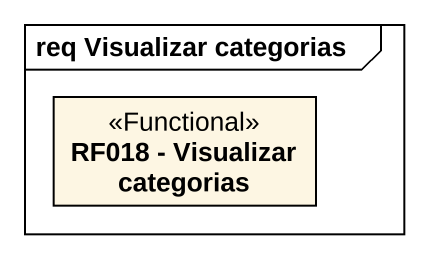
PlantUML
@startuml
mainframe req Visualizar categorias
hide circle
hide empty members
class "RF018 - Visualizar categorias" as RF018_Visualizar_categorias <<Functional>>
@enduml
